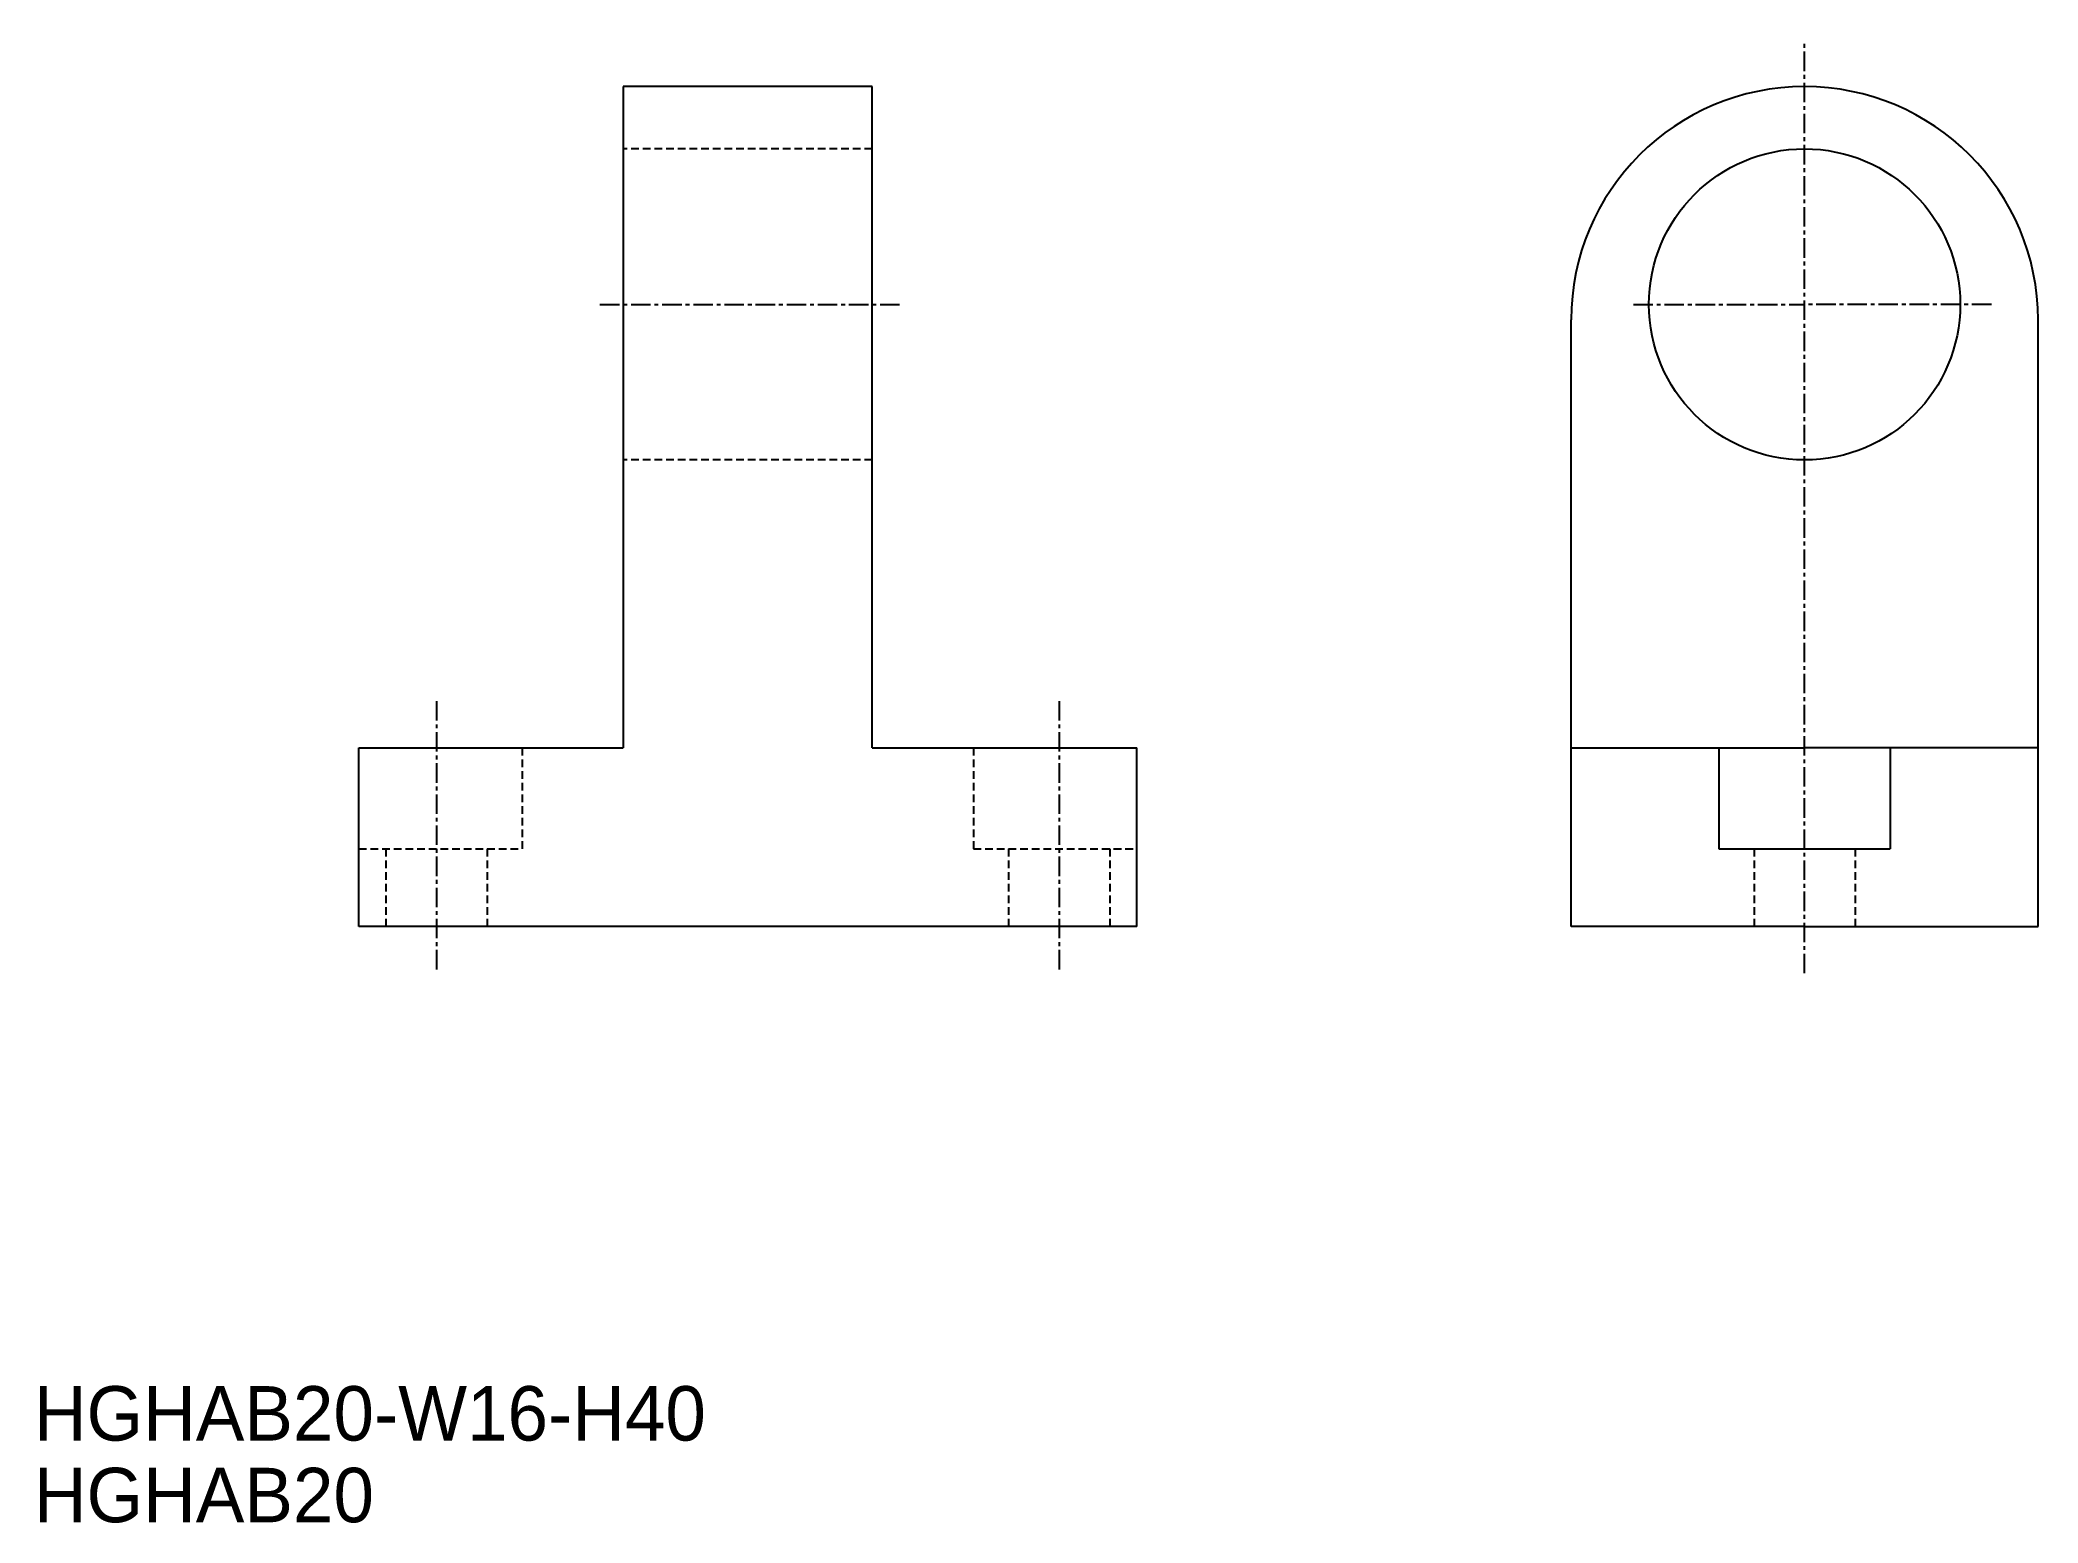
# Model space of a CAD drawing. Extents: x 1 to 129, y 1 to 96.
import ezdxf

# ---------------------------------------------------------------- set-up
doc = ezdxf.new("R2010")
doc.units = 0
doc.linetypes.add('CENTER', pattern=[2, 1.25, -0.25, 0.25, -0.25])
doc.linetypes.add('DASHED', pattern=[0.75, 0.5, -0.25])
doc.layers.get('0').update_dxf_attribs({"linetype": 'CONTINUOUS'})
doc.layers.add('CENTER', color=1, linetype='CENTER')

msp = doc.modelspace()

# ---------------------------------------------------------------- linework, layer by layer
at = {"color": 7, "linetype": 'CONTINUOUS'}
for p, q in [((38.32, 93.22), (38.32, 50.72)), ((54.32, 93.22), (38.32, 93.22)), ((54.32, 50.72), (54.32, 93.22)), ((99.22, 39.22), (99.22, 78.22)), ((129.22, 39.22), (129.22, 78.22)), ((21.32, 39.22), (21.32, 50.72)), ((21.32, 50.72), (38.32, 50.72)), ((54.32, 50.72), (71.32, 50.72)), ((71.32, 39.22), (71.32, 50.72)), ((99.22, 50.72), (114.22, 50.72)), ((108.72, 50.72), (108.72, 44.22)), ((129.22, 50.72), (114.22, 50.72)), ((119.72, 50.72), (119.72, 44.22)), ((108.72, 44.22), (119.72, 44.22)), ((71.32, 39.22), (21.32, 39.22)), ((114.22, 39.22), (99.22, 39.22)), ((114.22, 39.22), (129.22, 39.22))]:
    msp.add_line(p, q, dxfattribs=at)
at = {"color": 3, "linetype": 'DASHED'}
for p, q in [((54.32, 89.22), (38.32, 89.22)), ((54.32, 69.22), (38.32, 69.22)), ((31.82, 50.72), (31.82, 44.22)), ((60.82, 50.72), (60.82, 44.22)), ((21.32, 44.22), (31.82, 44.22)), ((23.07, 44.22), (23.07, 39.22)), ((29.57, 44.22), (29.57, 39.22)), ((60.82, 44.22), (71.32, 44.22)), ((63.07, 44.22), (63.07, 39.22)), ((69.57, 44.22), (69.57, 39.22)), ((110.97, 44.22), (110.97, 39.22)), ((117.47, 44.22), (117.47, 39.22))]:
    msp.add_line(p, q, dxfattribs=at)
at = {"color": 7, "linetype": 'CONTINUOUS'}
msp.add_circle((114.22, 79.22), 10, dxfattribs=at)
msp.add_arc((114.22, 78.22), 15, 0, 180, dxfattribs=at)
at = {"layer": 'CENTER', "color": 1, "linetype": 'CENTER'}
for p, q in [((114.22, 36.22), (114.22, 96.22)), ((36.82, 79.22), (56.32, 79.22)), ((103.22, 79.22), (114.22, 79.22)), ((126.22, 79.22), (114.22, 79.22)), ((26.32, 53.72), (26.32, 36.22)), ((66.32, 53.72), (66.32, 36.22))]:
    msp.add_line(p, q, dxfattribs=at)

# ---------------------------------------------------------------- texts
at = {"color": 7, "linetype": 'CONTINUOUS'}
for s, p in [('HGHAB20-W16-H40', (0.45, 6.18)), ('HGHAB20', (0.45, 0.93))]:
    msp.add_text(s, height=3.5, dxfattribs=at).set_placement(p)

doc.saveas('drawing.dxf')
